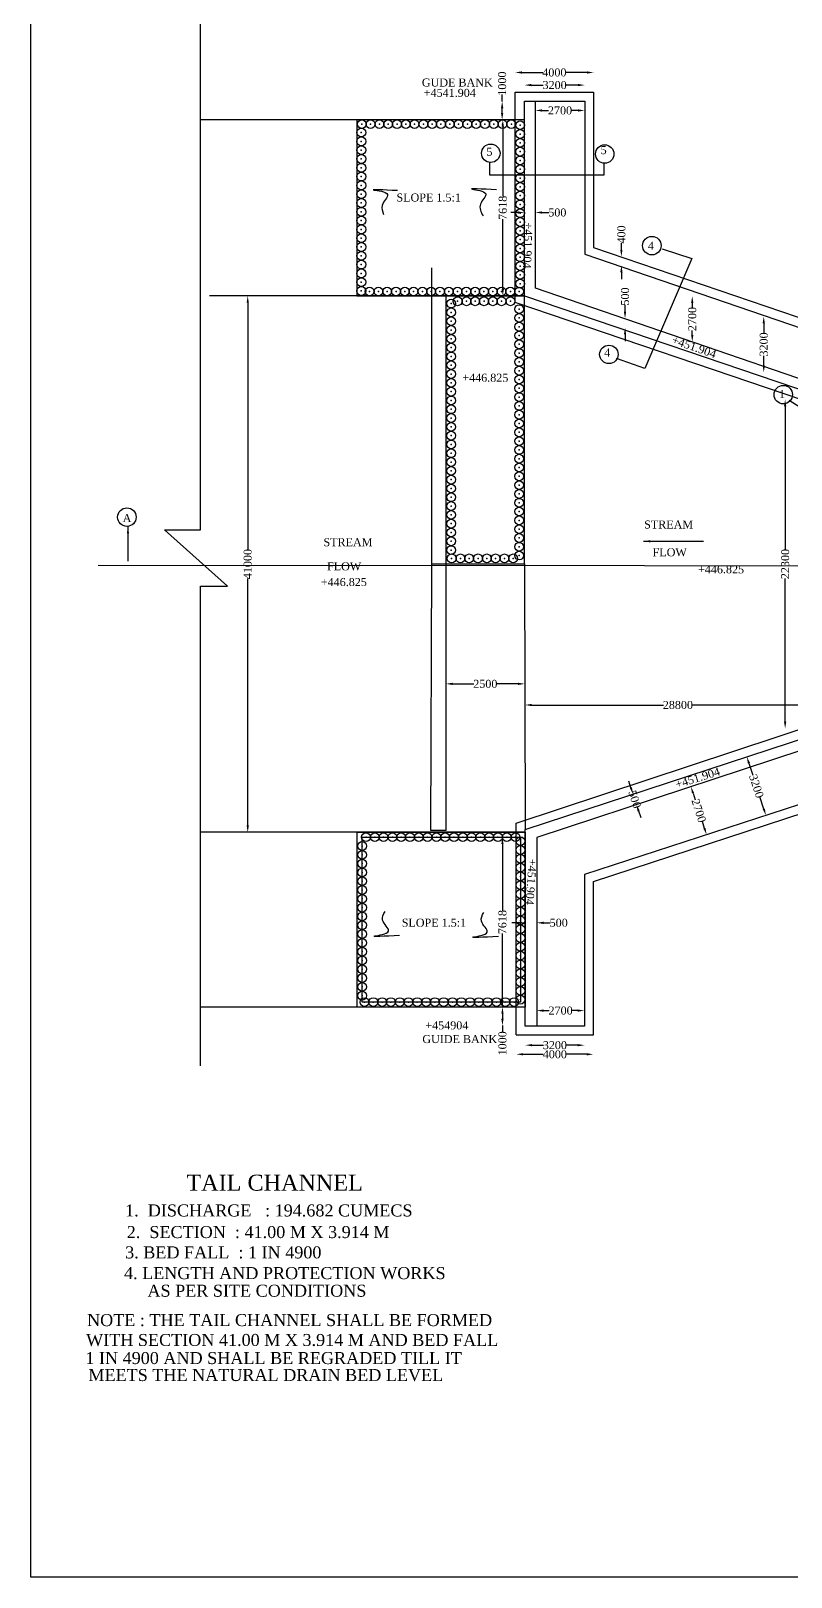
# Model space of a CAD drawing. Header units: feet. Extents: x -53249207 to -53240457, y 22140708 to 22146555.
# Drawn here: x -53249207 to -53247306, y 22140726 to 22144590 of the extents above; entities that cross this region are included whole.
import ezdxf

# ---------------------------------------------------------------- set-up
doc = ezdxf.new("R2010")
doc.units = ezdxf.units.FT
doc.header["$MEASUREMENT"] = 0
doc.header["$PDMODE"] = 32
doc.header["$PDSIZE"] = 22
doc.layers.add('DIMENSION', color=7, linetype='Continuous')
doc.styles.get("Standard").update_dxf_attribs({"font": 'times.ttf', "height": 20})
doc.dimstyles.get("Standard").update_dxf_attribs({"dimtxt": 17, "dimasz": 17, "dimexe": 0.18, "dimexo": 0.0625, "dimgap": 0.09, "dimtad": 0, "dimdec": 0, "dimzin": 0, "dimdsep": 46, "dimtxsty": 'Standard', "dimcen": 0.09, "dimse1": 1, "dimse2": 1, "dimadec": 0, "dimazin": 0, "dimtfac": 1, "dimtdec": 0, "dimtofl": 0, "dimtmove": 0, "dimatfit": 3, "dimfxl": 1, "dimtolj": 1, "dimtzin": 0, "dimarcsym": 0})

# ---------------------------------------------------------------- blocks, each defined once
blk = doc.blocks.new('*D94')
at = {"layer": 'Defpoints', "color": 0, "transparency": 16777216}
for p in [(-53247821.8, 22144454.3), (-53247972.2, 22144413.9), (-53247821.8, 22144413.9)]:
    blk.add_point(p, dxfattribs=at)
at = {"layer": 'DIMENSION', "color": 0, "lineweight": -2, "transparency": 16777216}
for p, q in [((-53247955.2, 22144454.3), (-53247925.5, 22144454.3)), ((-53247838.8, 22144454.3), (-53247868.5, 22144454.3))]:
    blk.add_line(p, q, dxfattribs=at)
at = {"layer": 'DIMENSION', "color": 0, "transparency": 16777216}
for points in [[(-53247955.2, 22144457.2), (-53247955.2, 22144451.5), (-53247972.2, 22144454.3)], [(-53247838.8, 22144457.2), (-53247838.8, 22144451.5), (-53247821.8, 22144454.3)]]:
    blk.add_solid(points, dxfattribs=at)
at = {"layer": 'DIMENSION', "color": 0, "transparency": 16777216, "insert": (-53247897, 22144454.3), "char_height": 20, "attachment_point": 5}
blk.add_mtext('\\A1;3200', dxfattribs=at)
blk = doc.blocks.new('*D95')
at = {"layer": 'Defpoints', "color": 0, "transparency": 16777216}
for p in [(-53247995.7, 22144485.8), (-53247995.7, 22144436.3), (-53247799.4, 22144436.3)]:
    blk.add_point(p, dxfattribs=at)
at = {"layer": 'DIMENSION', "color": 0, "lineweight": -2, "transparency": 16777216}
for p, q in [((-53247978.7, 22144485.8), (-53247926.4, 22144485.8)), ((-53247816.4, 22144485.8), (-53247868.7, 22144485.8))]:
    blk.add_line(p, q, dxfattribs=at)
at = {"layer": 'DIMENSION', "color": 0, "transparency": 16777216}
for points in [[(-53247978.7, 22144488.6), (-53247978.7, 22144482.9), (-53247995.7, 22144485.8)], [(-53247816.4, 22144488.6), (-53247816.4, 22144482.9), (-53247799.4, 22144485.8)]]:
    blk.add_solid(points, dxfattribs=at)
at = {"layer": 'DIMENSION', "color": 0, "transparency": 16777216, "insert": (-53247897.6, 22144485.8), "char_height": 20, "attachment_point": 5}
blk.add_mtext('\\A1;4000', dxfattribs=at)
blk = doc.blocks.new('*D96')
at = {"layer": 'Defpoints', "color": 0, "transparency": 16777216}
for p in [(-53247945.2, 22144390.9), (-53247821.8, 22144390.9), (-53247821.8, 22144390.9)]:
    blk.add_point(p, dxfattribs=at)
at = {"layer": 'DIMENSION', "color": 0, "lineweight": -2, "transparency": 16777216}
for p, q in [((-53247928.2, 22144390.9), (-53247912.3, 22144390.9)), ((-53247838.8, 22144390.9), (-53247854.7, 22144390.9))]:
    blk.add_line(p, q, dxfattribs=at)
at = {"layer": 'DIMENSION', "color": 0, "transparency": 16777216}
for points in [[(-53247928.2, 22144393.7), (-53247928.2, 22144388), (-53247945.2, 22144390.9)], [(-53247838.8, 22144393.7), (-53247838.8, 22144388), (-53247821.8, 22144390.9)]]:
    blk.add_solid(points, dxfattribs=at)
at = {"layer": 'DIMENSION', "color": 0, "transparency": 16777216, "insert": (-53247883.5, 22144390.9), "char_height": 20, "attachment_point": 5}
blk.add_mtext('\\A1;2700', dxfattribs=at)
blk = doc.blocks.new('*D97')
at = {"layer": 'Defpoints', "color": 0, "transparency": 16777216}
for p in [(-53248028.2, 22144413.6), (-53248027, 22144413.6), (-53248026.6, 22144367.5)]:
    blk.add_point(p, dxfattribs=at)
at = {"layer": 'DIMENSION', "color": 0, "lineweight": -2, "transparency": 16777216}
for p, q in [((-53248028.2, 22144413.6), (-53248028.2, 22144430.6)), ((-53248028.2, 22144384.5), (-53248028.2, 22144396.6))]:
    blk.add_line(p, q, dxfattribs=at)
at = {"layer": 'DIMENSION', "color": 0, "transparency": 16777216}
for points in [[(-53248031.1, 22144396.6), (-53248025.4, 22144396.6), (-53248028.2, 22144413.6)], [(-53248031.1, 22144384.5), (-53248025.4, 22144384.5), (-53248028.2, 22144367.5)]]:
    blk.add_solid(points, dxfattribs=at)
at = {"layer": 'DIMENSION', "color": 0, "transparency": 16777216, "insert": (-53248028.2, 22144458), "char_height": 20, "attachment_point": 5, "rotation": 90}
blk.add_mtext('\\A1;1000', dxfattribs=at)
blk = doc.blocks.new('*D98')
at = {"layer": 'Defpoints', "color": 0, "transparency": 16777216}
for p in [(-53248026.6, 22144367.5), (-53248026.6, 22143927.5), (-53248026.6, 22143927.5)]:
    blk.add_point(p, dxfattribs=at)
at = {"layer": 'DIMENSION', "color": 0, "lineweight": -2, "transparency": 16777216}
for p, q in [((-53248026.6, 22144350.5), (-53248026.6, 22144175.7)), ((-53248026.6, 22143944.5), (-53248026.6, 22144119.3))]:
    blk.add_line(p, q, dxfattribs=at)
at = {"layer": 'DIMENSION', "color": 0, "transparency": 16777216}
for points in [[(-53248029.4, 22144350.5), (-53248023.7, 22144350.5), (-53248026.6, 22144367.5)], [(-53248029.4, 22143944.5), (-53248023.7, 22143944.5), (-53248026.6, 22143927.5)]]:
    blk.add_solid(points, dxfattribs=at)
at = {"layer": 'DIMENSION', "color": 0, "transparency": 16777216, "insert": (-53248026.6, 22144147.5), "char_height": 20, "attachment_point": 5, "rotation": 90}
blk.add_mtext('\\A1;7618', dxfattribs=at)
blk = doc.blocks.new('*D99')
at = {"layer": 'Defpoints', "color": 0, "transparency": 16777216}
for p in [(-53247972.2, 22144135.8), (-53247945.2, 22144135.8), (-53247945.2, 22144135.8)]:
    blk.add_point(p, dxfattribs=at)
at = {"layer": 'DIMENSION', "color": 0, "lineweight": -2, "transparency": 16777216}
for p, q in [((-53247989.2, 22144135.8), (-53248006.2, 22144135.8)), ((-53247928.2, 22144135.8), (-53247911.2, 22144135.8))]:
    blk.add_line(p, q, dxfattribs=at)
at = {"layer": 'DIMENSION', "color": 0, "transparency": 16777216}
for points in [[(-53247989.2, 22144138.7), (-53247989.2, 22144133), (-53247972.2, 22144135.8)], [(-53247928.2, 22144138.7), (-53247928.2, 22144133), (-53247945.2, 22144135.8)]]:
    blk.add_solid(points, dxfattribs=at)
at = {"layer": 'DIMENSION', "color": 0, "transparency": 16777216, "insert": (-53247890.2, 22144135.8), "char_height": 20, "attachment_point": 5}
blk.add_mtext('\\A1;500', dxfattribs=at)
blk = doc.blocks.new('*D100')
at = {"layer": 'Defpoints', "color": 0, "transparency": 16777216}
for p in [(-53247732.3, 22144025.4), (-53247730, 22144025.4), (-53247739.7, 22144003.5)]:
    blk.add_point(p, dxfattribs=at)
at = {"layer": 'DIMENSION', "color": 0, "lineweight": -2, "transparency": 16777216}
for p, q in [((-53247730, 22144042.4), (-53247730, 22144059.4)), ((-53247730, 22143986.5), (-53247730, 22143969.5))]:
    blk.add_line(p, q, dxfattribs=at)
at = {"layer": 'DIMENSION', "color": 0, "transparency": 16777216}
for points in [[(-53247732.8, 22144042.4), (-53247727.2, 22144042.4), (-53247730, 22144025.4)], [(-53247732.8, 22143986.5), (-53247727.2, 22143986.5), (-53247730, 22144003.5)]]:
    blk.add_solid(points, dxfattribs=at)
at = {"layer": 'DIMENSION', "color": 0, "transparency": 16777216, "insert": (-53247730, 22144080.9), "char_height": 20, "attachment_point": 5, "rotation": 90}
blk.add_mtext('\\A1;400', dxfattribs=at)
blk = doc.blocks.new('*D101')
at = {"layer": 'Defpoints', "color": 0, "transparency": 16777216}
for p in [(-53247724, 22143870.9), (-53247720.9, 22143870.9), (-53247738.4, 22143848)]:
    blk.add_point(p, dxfattribs=at)
at = {"layer": 'DIMENSION', "color": 0, "lineweight": -2, "transparency": 16777216}
for p, q in [((-53247720.9, 22143887.9), (-53247720.9, 22143904.9)), ((-53247720.9, 22143831), (-53247720.9, 22143814))]:
    blk.add_line(p, q, dxfattribs=at)
at = {"layer": 'DIMENSION', "color": 0, "transparency": 16777216}
for points in [[(-53247723.8, 22143887.9), (-53247718.1, 22143887.9), (-53247720.9, 22143870.9)], [(-53247723.8, 22143831), (-53247718.1, 22143831), (-53247720.9, 22143848)]]:
    blk.add_solid(points, dxfattribs=at)
at = {"layer": 'DIMENSION', "color": 0, "transparency": 16777216, "insert": (-53247720.9, 22143925.9), "char_height": 20, "attachment_point": 5, "rotation": 90}
blk.add_mtext('\\A1;500', dxfattribs=at)
blk = doc.blocks.new('*D102')
at = {"layer": 'Defpoints', "color": 0, "transparency": 16777216}
for p in [(-53247515.4, 22143926.9), (-53247552.8, 22143812.4), (-53247552.8, 22143812.4)]:
    blk.add_point(p, dxfattribs=at)
at = {"layer": 'DIMENSION', "color": 0, "lineweight": -2, "transparency": 16777216}
for p, q in [((-53247552.8, 22143909.9), (-53247552.8, 22143898.4)), ((-53247552.8, 22143829.4), (-53247552.8, 22143840.8))]:
    blk.add_line(p, q, dxfattribs=at)
at = {"layer": 'DIMENSION', "color": 0, "transparency": 16777216}
for points in [[(-53247555.6, 22143909.9), (-53247550, 22143909.9), (-53247552.8, 22143926.9)], [(-53247555.6, 22143829.4), (-53247550, 22143829.4), (-53247552.8, 22143812.4)]]:
    blk.add_solid(points, dxfattribs=at)
at = {"layer": 'DIMENSION', "color": 0, "transparency": 16777216, "insert": (-53247552.8, 22143869.6), "char_height": 20, "attachment_point": 5, "rotation": 90}
blk.add_mtext('\\A1;2700', dxfattribs=at)
blk = doc.blocks.new('*D103')
at = {"layer": 'Defpoints', "color": 0, "transparency": 16777216}
for p in [(-53247366.4, 22143876), (-53247409.5, 22143736.3), (-53247374, 22143736.3)]:
    blk.add_point(p, dxfattribs=at)
at = {"layer": 'DIMENSION', "color": 0, "lineweight": -2, "transparency": 16777216}
for p, q in [((-53247374, 22143859), (-53247374, 22143834.6)), ((-53247374, 22143753.3), (-53247374, 22143777.6))]:
    blk.add_line(p, q, dxfattribs=at)
at = {"layer": 'DIMENSION', "color": 0, "transparency": 16777216}
for points in [[(-53247376.8, 22143859), (-53247371.2, 22143859), (-53247374, 22143876)], [(-53247376.8, 22143753.3), (-53247371.2, 22143753.3), (-53247374, 22143736.3)]]:
    blk.add_solid(points, dxfattribs=at)
at = {"layer": 'DIMENSION', "color": 0, "transparency": 16777216, "insert": (-53247374, 22143806.1), "char_height": 20, "attachment_point": 5, "rotation": 90}
blk.add_mtext('\\A1;3200', dxfattribs=at)
blk = doc.blocks.new('*D104')
at = {"layer": 'Defpoints', "color": 0, "transparency": 16777216}
for p in [(-53248028.6, 22142150.2), (-53248027.5, 22142103.8), (-53248026.9, 22142103.8)]:
    blk.add_point(p, dxfattribs=at)
at = {"layer": 'DIMENSION', "color": 0, "lineweight": -2, "transparency": 16777216}
for p, q in [((-53248027.5, 22142133.2), (-53248027.5, 22142120.8)), ((-53248027.5, 22142103.8), (-53248027.5, 22142086.8))]:
    blk.add_line(p, q, dxfattribs=at)
at = {"layer": 'DIMENSION', "color": 0, "transparency": 16777216}
for points in [[(-53248030.3, 22142133.2), (-53248024.7, 22142133.2), (-53248027.5, 22142150.2)], [(-53248030.3, 22142120.8), (-53248024.7, 22142120.8), (-53248027.5, 22142103.8)]]:
    blk.add_solid(points, dxfattribs=at)
at = {"layer": 'DIMENSION', "color": 0, "transparency": 16777216, "insert": (-53248027.5, 22142059.4), "char_height": 20, "attachment_point": 5, "rotation": 90}
blk.add_mtext('\\A1;1000', dxfattribs=at)
blk = doc.blocks.new('*D105')
at = {"layer": 'Defpoints', "color": 0, "transparency": 16777216}
for p in [(-53247970.3, 22142102.7), (-53247822.4, 22142102.7), (-53247822.4, 22142054.8)]:
    blk.add_point(p, dxfattribs=at)
at = {"layer": 'DIMENSION', "color": 0, "lineweight": -2, "transparency": 16777216}
for p, q in [((-53247953.3, 22142054.8), (-53247924.9, 22142054.8)), ((-53247839.4, 22142054.8), (-53247867.9, 22142054.8))]:
    blk.add_line(p, q, dxfattribs=at)
at = {"layer": 'DIMENSION', "color": 0, "transparency": 16777216}
for points in [[(-53247953.3, 22142057.7), (-53247953.3, 22142052), (-53247970.3, 22142054.8)], [(-53247839.4, 22142057.7), (-53247839.4, 22142052), (-53247822.4, 22142054.8)]]:
    blk.add_solid(points, dxfattribs=at)
at = {"layer": 'DIMENSION', "color": 0, "transparency": 16777216, "insert": (-53247896.4, 22142054.8), "char_height": 20, "attachment_point": 5}
blk.add_mtext('\\A1;3200', dxfattribs=at)
blk = doc.blocks.new('*D106')
at = {"layer": 'Defpoints', "color": 0, "transparency": 16777216}
for p in [(-53247992.9, 22142080.8), (-53247800, 22142080.8), (-53247800, 22142032.1)]:
    blk.add_point(p, dxfattribs=at)
at = {"layer": 'DIMENSION', "color": 0, "lineweight": -2, "transparency": 16777216}
for p, q in [((-53247975.9, 22142032.1), (-53247925.3, 22142032.1)), ((-53247817, 22142032.1), (-53247867.6, 22142032.1))]:
    blk.add_line(p, q, dxfattribs=at)
at = {"layer": 'DIMENSION', "color": 0, "transparency": 16777216}
for points in [[(-53247975.9, 22142034.9), (-53247975.9, 22142029.2), (-53247992.9, 22142032.1)], [(-53247817, 22142034.9), (-53247817, 22142029.2), (-53247800, 22142032.1)]]:
    blk.add_solid(points, dxfattribs=at)
at = {"layer": 'DIMENSION', "color": 0, "transparency": 16777216, "insert": (-53247896.5, 22142032.1), "char_height": 20, "attachment_point": 5}
blk.add_mtext('\\A1;4000', dxfattribs=at)
blk = doc.blocks.new('*D107')
at = {"layer": 'Defpoints', "color": 0, "transparency": 16777216}
for p in [(-53247941.8, 22142141.2), (-53247822.4, 22142141.2), (-53247822.4, 22142141.2)]:
    blk.add_point(p, dxfattribs=at)
at = {"layer": 'DIMENSION', "color": 0, "lineweight": -2, "transparency": 16777216}
for p, q in [((-53247924.8, 22142141.2), (-53247910.9, 22142141.2)), ((-53247839.4, 22142141.2), (-53247853.4, 22142141.2))]:
    blk.add_line(p, q, dxfattribs=at)
at = {"layer": 'DIMENSION', "color": 0, "transparency": 16777216}
for points in [[(-53247924.8, 22142144.1), (-53247924.8, 22142138.4), (-53247941.8, 22142141.2)], [(-53247839.4, 22142144.1), (-53247839.4, 22142138.4), (-53247822.4, 22142141.2)]]:
    blk.add_solid(points, dxfattribs=at)
at = {"layer": 'DIMENSION', "color": 0, "transparency": 16777216, "insert": (-53247882.1, 22142141.2), "char_height": 20, "attachment_point": 5}
blk.add_mtext('\\A1;2700', dxfattribs=at)
blk = doc.blocks.new('*D108')
at = {"layer": 'Defpoints', "color": 0, "transparency": 16777216}
for p in [(-53247970.3, 22142377.5), (-53247941.8, 22142377.5), (-53247941.8, 22142360.7)]:
    blk.add_point(p, dxfattribs=at)
at = {"layer": 'DIMENSION', "color": 0, "lineweight": -2, "transparency": 16777216}
for p, q in [((-53247987.3, 22142360.7), (-53248004.3, 22142360.7)), ((-53247924.8, 22142360.7), (-53247907.8, 22142360.7))]:
    blk.add_line(p, q, dxfattribs=at)
at = {"layer": 'DIMENSION', "color": 0, "transparency": 16777216}
for points in [[(-53247987.3, 22142363.5), (-53247987.3, 22142357.8), (-53247970.3, 22142360.7)], [(-53247924.8, 22142363.5), (-53247924.8, 22142357.8), (-53247941.8, 22142360.7)]]:
    blk.add_solid(points, dxfattribs=at)
at = {"layer": 'DIMENSION', "color": 0, "transparency": 16777216, "insert": (-53247886.8, 22142360.7), "char_height": 20, "attachment_point": 5}
blk.add_mtext('\\A1;500', dxfattribs=at)
blk = doc.blocks.new('*D109')
at = {"layer": 'Defpoints', "color": 0, "transparency": 16777216}
for p in [(-53248027.5, 22142574.6), (-53248027.5, 22142574.6), (-53248027.5, 22142150.2)]:
    blk.add_point(p, dxfattribs=at)
at = {"layer": 'DIMENSION', "color": 0, "lineweight": -2, "transparency": 16777216}
for p, q in [((-53248027.5, 22142557.6), (-53248027.5, 22142390.6)), ((-53248027.5, 22142167.2), (-53248027.5, 22142334.2))]:
    blk.add_line(p, q, dxfattribs=at)
at = {"layer": 'DIMENSION', "color": 0, "transparency": 16777216}
for points in [[(-53248030.3, 22142557.6), (-53248024.7, 22142557.6), (-53248027.5, 22142574.6)], [(-53248030.3, 22142167.2), (-53248024.7, 22142167.2), (-53248027.5, 22142150.2)]]:
    blk.add_solid(points, dxfattribs=at)
at = {"layer": 'DIMENSION', "color": 0, "transparency": 16777216, "insert": (-53248027.5, 22142362.4), "char_height": 20, "attachment_point": 5, "rotation": 90}
blk.add_mtext('\\A1;7618', dxfattribs=at)
blk = doc.blocks.new('*D187')
at = {"layer": 'Defpoints', "color": 0, "transparency": 16777216}
for p in [(-53247971.2, 22142905), (-53247971.2, 22142905), (-53247206.3, 22142907.2)]:
    blk.add_point(p, dxfattribs=at)
at = {"layer": 'DIMENSION', "color": 0, "lineweight": -2, "transparency": 16777216}
for p, q in [((-53247954.2, 22142905), (-53247624.9, 22142905)), ((-53247223.3, 22142905), (-53247552.6, 22142905))]:
    blk.add_line(p, q, dxfattribs=at)
at = {"layer": 'DIMENSION', "color": 0, "transparency": 16777216}
for points in [[(-53247954.2, 22142907.9), (-53247954.2, 22142902.2), (-53247971.2, 22142905)], [(-53247223.3, 22142907.9), (-53247223.3, 22142902.2), (-53247206.3, 22142905)]]:
    blk.add_solid(points, dxfattribs=at)
at = {"layer": 'DIMENSION', "color": 0, "transparency": 16777216, "insert": (-53247588.7, 22142905), "char_height": 20, "attachment_point": 5}
blk.add_mtext('\\A1;28800', dxfattribs=at)
blk = doc.blocks.new('*D188')
at = {"layer": 'Defpoints', "color": 0, "transparency": 16777216}
for p in [(-53248169.3, 22142957.8), (-53248169.3, 22142957.8), (-53247971.3, 22142957.8)]:
    blk.add_point(p, dxfattribs=at)
at = {"layer": 'DIMENSION', "color": 0, "lineweight": -2, "transparency": 16777216}
for p, q in [((-53248152.3, 22142957.8), (-53248099.1, 22142957.8)), ((-53247988.3, 22142957.8), (-53248041.5, 22142957.8))]:
    blk.add_line(p, q, dxfattribs=at)
at = {"layer": 'DIMENSION', "color": 0, "transparency": 16777216}
for points in [[(-53248152.3, 22142960.7), (-53248152.3, 22142955), (-53248169.3, 22142957.8)], [(-53247988.3, 22142960.7), (-53247988.3, 22142955), (-53247971.3, 22142957.8)]]:
    blk.add_solid(points, dxfattribs=at)
at = {"layer": 'DIMENSION', "color": 0, "transparency": 16777216, "insert": (-53248070.3, 22142957.8), "char_height": 20, "attachment_point": 5}
blk.add_mtext('\\A1;2500', dxfattribs=at)
blk = doc.blocks.new('*D190')
at = {"layer": 'Defpoints', "color": 0, "transparency": 16777216}
for p in [(-53247319.2, 22143668.3), (-53247320.5, 22142846.3), (-53247319, 22142846.3)]:
    blk.add_point(p, dxfattribs=at)
at = {"layer": 'DIMENSION', "color": 0, "lineweight": -2, "transparency": 16777216}
for p, q in [((-53247320.5, 22143651.3), (-53247320.5, 22143293.5)), ((-53247320.5, 22142863.3), (-53247320.5, 22143221.1))]:
    blk.add_line(p, q, dxfattribs=at)
at = {"layer": 'DIMENSION', "color": 0, "transparency": 16777216}
for points in [[(-53247323.4, 22143651.3), (-53247317.7, 22143651.3), (-53247320.5, 22143668.3)], [(-53247323.4, 22142863.3), (-53247317.7, 22142863.3), (-53247320.5, 22142846.3)]]:
    blk.add_solid(points, dxfattribs=at)
at = {"layer": 'DIMENSION', "color": 0, "transparency": 16777216, "insert": (-53247320.5, 22143257.3), "char_height": 20, "attachment_point": 5, "rotation": 90}
blk.add_mtext('\\A1;22300', dxfattribs=at)
blk = doc.blocks.new('*D192')
at = {"layer": 'Defpoints', "color": 0, "transparency": 16777216}
for p in [(-53248664.3, 22143927.5), (-53248664.5, 22142586.9), (-53248664.3, 22142586.9)]:
    blk.add_point(p, dxfattribs=at)
at = {"layer": 'DIMENSION', "color": 0, "lineweight": -2, "transparency": 16777216}
for p, q in [((-53248664.5, 22143910.5), (-53248664.5, 22143293.4)), ((-53248664.5, 22142603.9), (-53248664.5, 22143220.9))]:
    blk.add_line(p, q, dxfattribs=at)
at = {"layer": 'DIMENSION', "color": 0, "transparency": 16777216}
for points in [[(-53248667.3, 22143910.5), (-53248661.7, 22143910.5), (-53248664.5, 22143927.5)], [(-53248667.3, 22142603.9), (-53248661.7, 22142603.9), (-53248664.5, 22142586.9)]]:
    blk.add_solid(points, dxfattribs=at)
at = {"layer": 'DIMENSION', "color": 0, "transparency": 16777216, "insert": (-53248664.5, 22143257.2), "char_height": 20, "attachment_point": 5, "rotation": 90}
blk.add_mtext('\\A1;41000', dxfattribs=at)
blk = doc.blocks.new('*D221')
at = {"layer": 'Defpoints', "color": 0, "transparency": 16777216}
for p in [(-53247409.4, 22142778), (-53247368.5, 22142628.8), (-53247361.6, 22142631)]:
    blk.add_point(p, dxfattribs=at)
at = {"layer": 'DIMENSION', "color": 0, "lineweight": -2, "transparency": 16777216}
for p, q in [((-53247411.1, 22142759.6), (-53247401.2, 22142729.4)), ((-53247373.8, 22142644.9), (-53247383.6, 22142675.2))]:
    blk.add_line(p, q, dxfattribs=at)
at = {"layer": 'DIMENSION', "color": 0, "transparency": 16777216}
for points in [[(-53247408.4, 22142760.5), (-53247413.8, 22142758.7), (-53247416.3, 22142775.8)], [(-53247371.1, 22142645.8), (-53247376.5, 22142644.1), (-53247368.5, 22142628.8)]]:
    blk.add_solid(points, dxfattribs=at)
at = {"layer": 'DIMENSION', "color": 0, "transparency": 16777216, "insert": (-53247392.4, 22142702.3), "char_height": 20, "attachment_point": 5, "rotation": 288.0118}
blk.add_mtext('\\A1;3200', dxfattribs=at)
blk = doc.blocks.new('*D222')
at = {"layer": 'Defpoints', "color": 0, "transparency": 16777216}
for p in [(-53247556.2, 22142701.2), (-53247516.9, 22142580.5), (-53247516.9, 22142580.5)]:
    blk.add_point(p, dxfattribs=at)
at = {"layer": 'DIMENSION', "color": 0, "lineweight": -2, "transparency": 16777216}
for p, q in [((-53247550.9, 22142685), (-53247545.4, 22142668.2)), ((-53247522.2, 22142596.7), (-53247527.6, 22142613.5))]:
    blk.add_line(p, q, dxfattribs=at)
at = {"layer": 'DIMENSION', "color": 0, "transparency": 16777216}
for points in [[(-53247548.2, 22142685.9), (-53247553.6, 22142684.1), (-53247556.2, 22142701.2)], [(-53247519.5, 22142597.6), (-53247524.9, 22142595.8), (-53247516.9, 22142580.5)]]:
    blk.add_solid(points, dxfattribs=at)
at = {"layer": 'DIMENSION', "color": 0, "transparency": 16777216, "insert": (-53247536.5, 22142640.8), "char_height": 20, "attachment_point": 5, "rotation": 288.0118}
blk.add_mtext('\\A1;2700', dxfattribs=at)
blk = doc.blocks.new('*D223')
at = {"layer": 'Defpoints', "color": 0, "transparency": 16777216}
for p in [(-53247694.4, 22142684.4), (-53247692.4, 22142656.3), (-53247685.9, 22142658.5)]:
    blk.add_point(p, dxfattribs=at)
at = {"layer": 'DIMENSION', "color": 0, "lineweight": -2, "transparency": 16777216}
for p, q in [((-53247706.3, 22142698.4), (-53247711.6, 22142714.5)), ((-53247687.1, 22142640.2), (-53247681.8, 22142624))]:
    blk.add_line(p, q, dxfattribs=at)
at = {"layer": 'DIMENSION', "color": 0, "transparency": 16777216}
for points in [[(-53247703.6, 22142699.2), (-53247709, 22142697.5), (-53247700.9, 22142682.2)], [(-53247684.4, 22142641.1), (-53247689.8, 22142639.3), (-53247692.4, 22142656.3)]]:
    blk.add_solid(points, dxfattribs=at)
at = {"layer": 'DIMENSION', "color": 0, "transparency": 16777216, "insert": (-53247696.7, 22142669.3), "char_height": 20, "attachment_point": 5, "rotation": 288.2145}
blk.add_mtext('\\A1;500', dxfattribs=at)

msp = doc.modelspace()

# ---------------------------------------------------------------- linework, layer by layer
at = {"layer": 'DIMENSION'}
for points in [[(-53240473.4, 22140725.5), (-53249206.7, 22140725.5), (-53249206.7, 22146555), (-53240473.4, 22146555)], [(-53247972.2, 22144367.5), (-53248391.4, 22144367.5), (-53248391.4, 22143927.5), (-53247972.2, 22143927.5)], [(-53247972.2, 22143927.5), (-53248169.3, 22143927.5), (-53248169.3, 22143258), (-53247972.2, 22143258)], [(-53248203.8, 22143258), (-53248169.3, 22143258), (-53248169.3, 22142591.2), (-53248206.2, 22142591.2)], [(-53248390.6, 22142586.9), (-53247970.3, 22142586.9), (-53247970.3, 22142150.2), (-53248390.6, 22142150.2)], [(-53248378.3, 22142574.6), (-53247982.6, 22142574.6), (-53247982.6, 22142162.5), (-53248378.3, 22142162.5)]]:
    msp.add_lwpolyline(points, close=True, dxfattribs=at)
for points in [[(-53248782.2, 22142003.5), (-53248782.2, 22143201.7), (-53248715.2, 22143201.7), (-53248872.3, 22143342.9), (-53248782.2, 22143342.9), (-53248782.2, 22144637.7)], [(-53247992.9, 22142080.8), (-53247992.9, 22142610), (-53247229.5, 22142861.8), (-53247229.5, 22143651.3), (-53247995.7, 22143910.9), (-53247995.7, 22144436.3), (-53247799.4, 22144436.3), (-53247799.4, 22144048.2), (-53247173, 22143835.5), (-53247012.8, 22143835.5), (-53247012.8, 22143716.2), (-53243924.4, 22143716.2)], [(-53247972.2, 22143927.5), (-53247972.2, 22144413.9), (-53247821.8, 22144413.9), (-53247821.8, 22144031.6), (-53247182.8, 22143813.2), (-53247036.4, 22143813.2), (-53247036.4, 22143693.3), (-53247036.4, 22143253.4)], [(-53247206.3, 22143693.9), (-53247945.2, 22143946.6), (-53247945.2, 22144413.9)], [(-53247972.2, 22144367.5), (-53248782.2, 22144367.5)], [(-53248391.4, 22144367.5), (-53248391.4, 22143927.5)], [(-53248059.9, 22144261.1), (-53248059.9, 22144229.7), (-53247773.2, 22144229.7), (-53247773.2, 22144258.3)], [(-53247628.3, 22144045.1), (-53247554.1, 22144020.5), (-53247671.2, 22143746), (-53247742.3, 22143771)], [(-53248203.8, 22143258), (-53248203.8, 22143997.8)], [(-53247310.5, 22143667.2), (-53247258.1, 22143633.2), (-53247064.3, 22143924.4), (-53247116.9, 22143958.3)], [(-53248169.3, 22143927.5), (-53248760.3, 22143927.5)], [(-53247972.2, 22143927.5), (-53247206.3, 22143667.3)], [(-53249038.3, 22143254.4), (-53242206.8, 22143250.6)], [(-53247972.2, 22143258), (-53247970.3, 22142593.7)], [(-53247036.4, 22143253.4), (-53247036.4, 22142691), (-53247177.3, 22142691), (-53247822.4, 22142481.2), (-53247822.4, 22142102.7), (-53247970.3, 22142102.7), (-53247970.3, 22142593.7), (-53247205.6, 22142845), (-53243727.7, 22142845)], [(-53243727.7, 22142817.3), (-53247203.3, 22142817.3), (-53247941.8, 22142574.2), (-53247941.8, 22142102.7)], [(-53247800, 22142080.8), (-53247800, 22142464.1), (-53247173.8, 22142669.2), (-53247014, 22142669.2), (-53247014, 22142793.8), (-53247206.3, 22142793.8)], [(-53247970.3, 22142586.9), (-53248782.2, 22142586.9)], [(-53248390.6, 22142150.2), (-53248390.6, 22142586.9)], [(-53247970.3, 22142150.2), (-53248782.2, 22142150.2)], [(-53247992.9, 22142080.8), (-53247800, 22142080.8)]]:
    msp.add_lwpolyline(points, dxfattribs=at)
for centre in [(-53248056.7, 22144283.9), (-53247771.7, 22144282), (-53247653.9, 22144053.1), (-53247761.3, 22143781.2), (-53247325.2, 22143680.7), (-53248966.7, 22143374.5)]:
    msp.add_circle(centre, 23.1, dxfattribs=at)
for points in [[(-53248289.9, 22144190.7), (-53248348.5, 22144191.8), (-53248315, 22144180.9), (-53248328.5, 22144153.7), (-53248324.7, 22144130.9)], [(-53248042.1, 22144192.8), (-53248102.6, 22144194), (-53248069.3, 22144182.6), (-53248082.6, 22144156.7), (-53248076, 22144127.4)], [(-53248284.7, 22142328.8), (-53248346.2, 22142327.8), (-53248312.7, 22142340.1), (-53248327.3, 22142367.4), (-53248321.2, 22142389.2)], [(-53248037.6, 22142326.3), (-53248099.1, 22142325.3), (-53248065.5, 22142337.5), (-53248080.1, 22142364.8), (-53248074.1, 22142386.6)]]:
    msp.add_spline(points, degree=3, dxfattribs=at)
for p in [(-53248379.2, 22144356.5), (-53248357.2, 22144356.5), (-53248335.2, 22144356.5), (-53248313.2, 22144356.5), (-53248291.2, 22144356.5), (-53248269.2, 22144356.5), (-53248247.2, 22144356.5), (-53248225.2, 22144356.5), (-53248203.2, 22144356.5), (-53248181.2, 22144356.5), (-53248159.2, 22144356.5), (-53248137.2, 22144356.5), (-53248115.2, 22144356.5), (-53248093.2, 22144356.5), (-53248071.2, 22144356.5), (-53248049.2, 22144356.5), (-53248027.2, 22144356.5), (-53248005.2, 22144356.5), (-53247983.2, 22144354), (-53248380.4, 22144335.7), (-53248380.4, 22144313.7), (-53247983.2, 22144332), (-53248380.4, 22144291.7), (-53247983.2, 22144310), (-53247983.2, 22144288), (-53248380.4, 22144269.7), (-53248380.4, 22144247.7), (-53247983.2, 22144266), (-53247983.2, 22144244), (-53248380.4, 22144225.7), (-53248380.4, 22144203.7), (-53247983.2, 22144222), (-53247983.2, 22144200), (-53248380.4, 22144181.7), (-53248380.4, 22144159.7), (-53247983.2, 22144178), (-53248380.4, 22144137.7), (-53247983.2, 22144156), (-53247983.2, 22144134), (-53248380.4, 22144115.7), (-53248380.4, 22144093.7), (-53247983.2, 22144112), (-53247983.2, 22144090), (-53248380.4, 22144071.7), (-53248380.4, 22144049.7), (-53247983.2, 22144068), (-53247983.2, 22144046), (-53248380.4, 22144027.7), (-53248380.4, 22144005.7), (-53247983.2, 22144024), (-53248380.4, 22143983.7), (-53247983.2, 22144002), (-53247983.2, 22143980), (-53248380.4, 22143961.7), (-53248380.4, 22143939.7), (-53248359.7, 22143938.5), (-53248337.7, 22143938.5), (-53248315.7, 22143938.5), (-53248293.7, 22143938.5), (-53248271.7, 22143938.5), (-53248249.7, 22143938.5), (-53248227.7, 22143938.5), (-53248205.7, 22143938.5), (-53248183.7, 22143938.5), (-53248161.7, 22143938.5), (-53248139.7, 22143938.5), (-53248117.7, 22143938.5), (-53248095.7, 22143938.5), (-53248073.7, 22143938.5), (-53248051.7, 22143938.5), (-53248029.7, 22143938.5), (-53248007.7, 22143938.5), (-53247985.7, 22143938.5), (-53247983.2, 22143958), (-53248155.8, 22143908.2), (-53248139.6, 22143914), (-53248117.6, 22143914), (-53248095.6, 22143914), (-53248073.6, 22143914), (-53248051.6, 22143914), (-53248029.6, 22143914), (-53248007.6, 22143914), (-53247985.6, 22143894.5), (-53248155.8, 22143886.2), (-53248155.8, 22143864.2), (-53247985.6, 22143872.5), (-53247985.6, 22143850.5), (-53248155.8, 22143842.2), (-53248155.8, 22143820.2), (-53247985.6, 22143828.5), (-53248155.8, 22143798.2), (-53248155.8, 22143776.2), (-53247985.6, 22143806.5), (-53247985.6, 22143784.5), (-53248155.8, 22143754.2), (-53247985.6, 22143762.5), (-53247985.6, 22143740.5), (-53248155.8, 22143732.2), (-53248155.8, 22143710.2), (-53247985.6, 22143718.5), (-53247985.6, 22143696.5), (-53248155.8, 22143688.2), (-53248155.8, 22143666.2), (-53247985.6, 22143674.5), (-53248155.8, 22143644.2), (-53248155.8, 22143622.2), (-53247985.6, 22143652.5), (-53247985.6, 22143630.5), (-53248155.8, 22143600.2), (-53248155.8, 22143578.2), (-53247985.6, 22143608.5), (-53247985.6, 22143586.5), (-53248155.8, 22143556.2), (-53247985.6, 22143564.5), (-53247985.6, 22143542.5), (-53248155.8, 22143534.2), (-53248155.8, 22143512.2), (-53247985.6, 22143520.5), (-53248155.8, 22143490.2), (-53248155.8, 22143468.2), (-53247985.6, 22143498.5), (-53247985.6, 22143476.5), (-53248155.8, 22143446.2), (-53248155.8, 22143424.2), (-53247985.6, 22143454.5), (-53247985.6, 22143432.5), (-53248155.8, 22143402.2), (-53247985.6, 22143410.5), (-53247985.6, 22143388.5), (-53248155.8, 22143380.2), (-53248155.8, 22143358.2), (-53247985.6, 22143366.5), (-53248155.8, 22143336.2), (-53248155.8, 22143314.2), (-53247985.6, 22143344.5), (-53247985.6, 22143322.5), (-53248155.8, 22143292.2), (-53248154.6, 22143271.4), (-53248132.6, 22143271.4), (-53248110.6, 22143271.4), (-53248088.6, 22143271.4), (-53248066.6, 22143271.4), (-53248044.6, 22143271.4), (-53248022.6, 22143271.4), (-53248000.6, 22143271.4), (-53247985.6, 22143300.5), (-53247985.6, 22143278.5), (-53248368.7, 22142574.6), (-53248346.7, 22142574.6), (-53248324.7, 22142574.6), (-53248302.7, 22142574.6), (-53248280.7, 22142574.6), (-53248258.7, 22142574.6), (-53248236.7, 22142574.6), (-53248214.7, 22142574.6), (-53248192.7, 22142574.6), (-53248170.7, 22142574.6), (-53248148.7, 22142574.6), (-53248126.7, 22142574.6), (-53248104.7, 22142574.6), (-53248082.7, 22142574.6), (-53248060.7, 22142574.6), (-53248038.7, 22142574.6), (-53248016.7, 22142574.6), (-53247994.7, 22142574.6), (-53248378.3, 22142552.6), (-53247982.6, 22142564.7), (-53247982.6, 22142542.7), (-53248378.3, 22142530.6), (-53248378.3, 22142508.6), (-53247982.6, 22142520.7), (-53247982.6, 22142498.7), (-53248378.3, 22142486.6), (-53248378.3, 22142464.6), (-53247982.6, 22142476.7), (-53248378.3, 22142442.6), (-53248378.3, 22142420.6), (-53247982.6, 22142454.7), (-53247982.6, 22142432.7), (-53248378.3, 22142398.6), (-53247982.6, 22142410.7), (-53247982.6, 22142388.7), (-53248378.3, 22142376.6), (-53248378.3, 22142354.6), (-53247982.6, 22142366.7), (-53247982.6, 22142344.7), (-53248378.3, 22142332.6), (-53248378.3, 22142310.6), (-53247982.6, 22142322.7), (-53248378.3, 22142288.6), (-53248378.3, 22142266.6), (-53247982.6, 22142300.7), (-53247982.6, 22142278.7), (-53248378.3, 22142244.6), (-53247982.6, 22142256.7), (-53247982.6, 22142234.7), (-53248378.3, 22142222.6), (-53248378.3, 22142200.6), (-53247982.6, 22142212.7), (-53247982.6, 22142190.7), (-53248378.3, 22142178.6), (-53248372.4, 22142162.5), (-53248350.4, 22142162.5), (-53248328.4, 22142162.5), (-53248306.4, 22142162.5), (-53248284.4, 22142162.5), (-53248262.4, 22142162.5), (-53248240.4, 22142162.5), (-53248218.4, 22142162.5), (-53248196.4, 22142162.5), (-53248174.4, 22142162.5), (-53248152.4, 22142162.5), (-53248130.4, 22142162.5), (-53248108.4, 22142162.5), (-53248086.4, 22142162.5), (-53248064.4, 22142162.5), (-53248042.4, 22142162.5), (-53248020.4, 22142162.5), (-53247998.4, 22142162.5), (-53247982.6, 22142168.7)]:
    msp.add_point(p, dxfattribs=at)

# ---------------------------------------------------------------- texts
for s, height, p in [('GUDE BANK', 20, (-53248229, 22144450.7)), ('+4541.904', 20, (-53248224.4, 22144424.9)), ('5', 20, (-53248067.6, 22144277.5)), ('5', 20, (-53247781.9, 22144281.7)), ('SLOPE 1.5:1', 20, (-53248292.5, 22144163.3)), ('4', 20, (-53247663.8, 22144042.6)), ('4', 20, (-53247772.9, 22143775.9)), ('+446.825', 20, (-53248127.9, 22143713)), ('1', 20, (-53247335.6, 22143672.2)), ('A', 20, (-53248977.2, 22143362.1)), ('STREAM ', 20, (-53247673.1, 22143346.1)), ('STREAM', 20, (-53248475.1, 22143301.8)), ('FLOW', 20, (-53247652, 22143276.7)), ('FLOW', 20, (-53248466.2, 22143241.6)), ('+446.825', 20, (-53247538.4, 22143234.1)), ('+446.825', 20, (-53248481.8, 22143202.3)), ('SLOPE 1.5:1', 20, (-53248279.4, 22142351)), ('+454904', 20, (-53248220.4, 22142094.4)), ('GUIDE BANK', 20, (-53248227.8, 22142060.1)), ('TAIL CHANNEL', 40, (-53248817.8, 22141691.2)), ('1.  DISCHARGE   : 194.682 CUMECS ', 30, (-53248971.1, 22141626.8)), ('2.  SECTION  : 41.00 M X 3.914 M', 30, (-53248967.1, 22141572.8)), ('3. BED FALL  : 1 IN 4900', 30, (-53248971, 22141522)), ('4. LENGTH AND PROTECTION WORKS ', 30, (-53248973.9, 22141470.2)), ('AS PER SITE CONDITIONS ', 30, (-53248915.3, 22141426.2)), ('NOTE : THE TAIL CHANNEL SHALL BE FORMED ', 30, (-53249066.4, 22141352.8)), ('WITH SECTION 41.00 M X 3.914 M AND BED FALL', 30, (-53249068.7, 22141303.1)), ('1 IN 4900 AND SHALL BE REGRADED TILL IT ', 30, (-53249070.5, 22141257.9)), ('MEETS THE NATURAL DRAIN BED LEVEL', 30, (-53249062.9, 22141215.5))]:
    msp.add_text(s, height=height, dxfattribs=at).set_placement(p)
for rotation, p in [(268.1176, (-53247972.2, 22144111.4)), (340.6497, (-53247605.9, 22143809.5)), (17.0817, (-53247591.6, 22142696.5)), (265.8513, (-53247961.6, 22142521.1))]:
    msp.add_text('+451.904', height=20, rotation=rotation, dxfattribs=at).set_placement(p)

# ---------------------------------------------------------------- dimensions: what is measured, and where the dimension line sits
for base, p1, p2, text, picture, middle in [((-53248028.2, 22144413.6), (-53248026.6, 22144367.5), (-53248027, 22144413.6), '1000', '*D97', (-53248028.2, 22144458)), ((-53248026.6, 22143927.5), (-53248026.6, 22144367.5), (-53248026.6, 22143927.5), '7618', '*D98', (-53248026.6, 22144147.5)), ((-53247730, 22144025.4), (-53247739.7, 22144003.5), (-53247732.3, 22144025.4), '400', '*D100', (-53247730, 22144080.9)), ((-53247720.9, 22143870.9), (-53247738.4, 22143848), (-53247724, 22143870.9), '500', '*D101', (-53247720.9, 22143925.9)), ((-53248664.5, 22142586.9), (-53248664.3, 22143927.5), (-53248664.3, 22142586.9), '41000', '*D192', (-53248664.5, 22143257.2)), ((-53247552.8, 22143812.4), (-53247515.4, 22143926.9), (-53247552.8, 22143812.4), '2700', '*D102', (-53247552.8, 22143869.6)), ((-53247374, 22143736.3), (-53247366.4, 22143876), (-53247409.5, 22143736.3), '3200', '*D103', (-53247374, 22143806.1)), ((-53247320.5, 22142846.3), (-53247319.2, 22143668.3), (-53247319, 22142846.3), '22300', '*D190', (-53247320.5, 22143257.3)), ((-53248027.5, 22142574.6), (-53248027.5, 22142150.2), (-53248027.5, 22142574.6), '7618', '*D109', (-53248027.5, 22142362.4)), ((-53248027.5, 22142103.8), (-53248028.6, 22142150.2), (-53248026.9, 22142103.8), '1000', '*D104', (-53248027.5, 22142059.4))]:
    dim = msp.add_linear_dim(base=base, p1=p1, p2=p2, angle=90, text=text, dimstyle='Standard', override={"dimtxt": 20}, dxfattribs=at)
    dim.commit()
    dim.dimension.update_dxf_attribs({"geometry": picture, "text_midpoint": middle})
for base, p1, p2, text, picture, middle in [((-53247995.7, 22144485.8), (-53247799.4, 22144436.3), (-53247995.7, 22144436.3), '4000', '*D95', (-53247897.6, 22144485.8)), ((-53247821.8, 22144454.3), (-53247972.2, 22144413.9), (-53247821.8, 22144413.9), '3200', '*D94', (-53247897, 22144454.3)), ((-53247821.8, 22144390.9), (-53247945.2, 22144390.9), (-53247821.8, 22144390.9), '2700', '*D96', (-53247883.5, 22144390.9)), ((-53247945.2, 22144135.8), (-53247972.2, 22144135.8), (-53247945.2, 22144135.8), '500', '*D99', (-53247890.2, 22144135.8)), ((-53248169.3, 22142957.8), (-53247971.3, 22142957.8), (-53248169.3, 22142957.8), '2500', '*D188', (-53248070.3, 22142957.8)), ((-53247971.2, 22142905), (-53247206.3, 22142907.2), (-53247971.2, 22142905), '28800', '*D187', (-53247588.7, 22142905)), ((-53247941.8, 22142360.7), (-53247970.3, 22142377.5), (-53247941.8, 22142377.5), '500', '*D108', (-53247886.8, 22142360.7)), ((-53247822.4, 22142141.2), (-53247941.8, 22142141.2), (-53247822.4, 22142141.2), '2700', '*D107', (-53247882.1, 22142141.2)), ((-53247822.4, 22142054.8), (-53247970.3, 22142102.7), (-53247822.4, 22142102.7), '3200', '*D105', (-53247896.4, 22142054.8)), ((-53247800, 22142032.1), (-53247992.9, 22142080.8), (-53247800, 22142080.8), '4000', '*D106', (-53247896.5, 22142032.1))]:
    dim = msp.add_linear_dim(base=base, p1=p1, p2=p2, text=text, dimstyle='Standard', override={"dimtxt": 20}, dxfattribs=at)
    dim.commit()
    dim.dimension.update_dxf_attribs({"geometry": picture, "text_midpoint": middle})
for p1, p2, distance, text, picture, middle in [((-53247409.4, 22142778), (-53247361.6, 22142631), -7.3, '3200', '*D221', (-53247392.4, 22142702.3)), ((-53247556.2, 22142701.2), (-53247516.9, 22142580.5), 0, '2700', '*D222', (-53247536.5, 22142640.8))]:
    dim = msp.add_aligned_dim(p1=p1, p2=p2, distance=distance, text=text, dimstyle='Standard', dxfattribs=at)
    dim.commit()
    dim.dimension.update_dxf_attribs({"geometry": picture, "text_midpoint": middle})
dim = msp.add_linear_dim(base=(-53247692.4, 22142656.3), p1=(-53247694.4, 22142684.4), p2=(-53247685.9, 22142658.5), angle=288.2145, text='500', dimstyle='Standard', dxfattribs=at)
dim.commit()
dim.dimension.update_dxf_attribs({"geometry": '*D223', "text_midpoint": (-53247696.7, 22142669.3), "dimtype": 161})

# ---------------------------------------------------------------- leaders
for points in [[(-53248964.1, 22143350.7), (-53248964.1, 22143264.4)], [(-53247674.4, 22143314.2), (-53247525.1, 22143314.2)]]:
    msp.add_leader(points, dimstyle='Standard', override={"dimtxt": 20}, dxfattribs=at)

doc.saveas('drawing.dxf')
